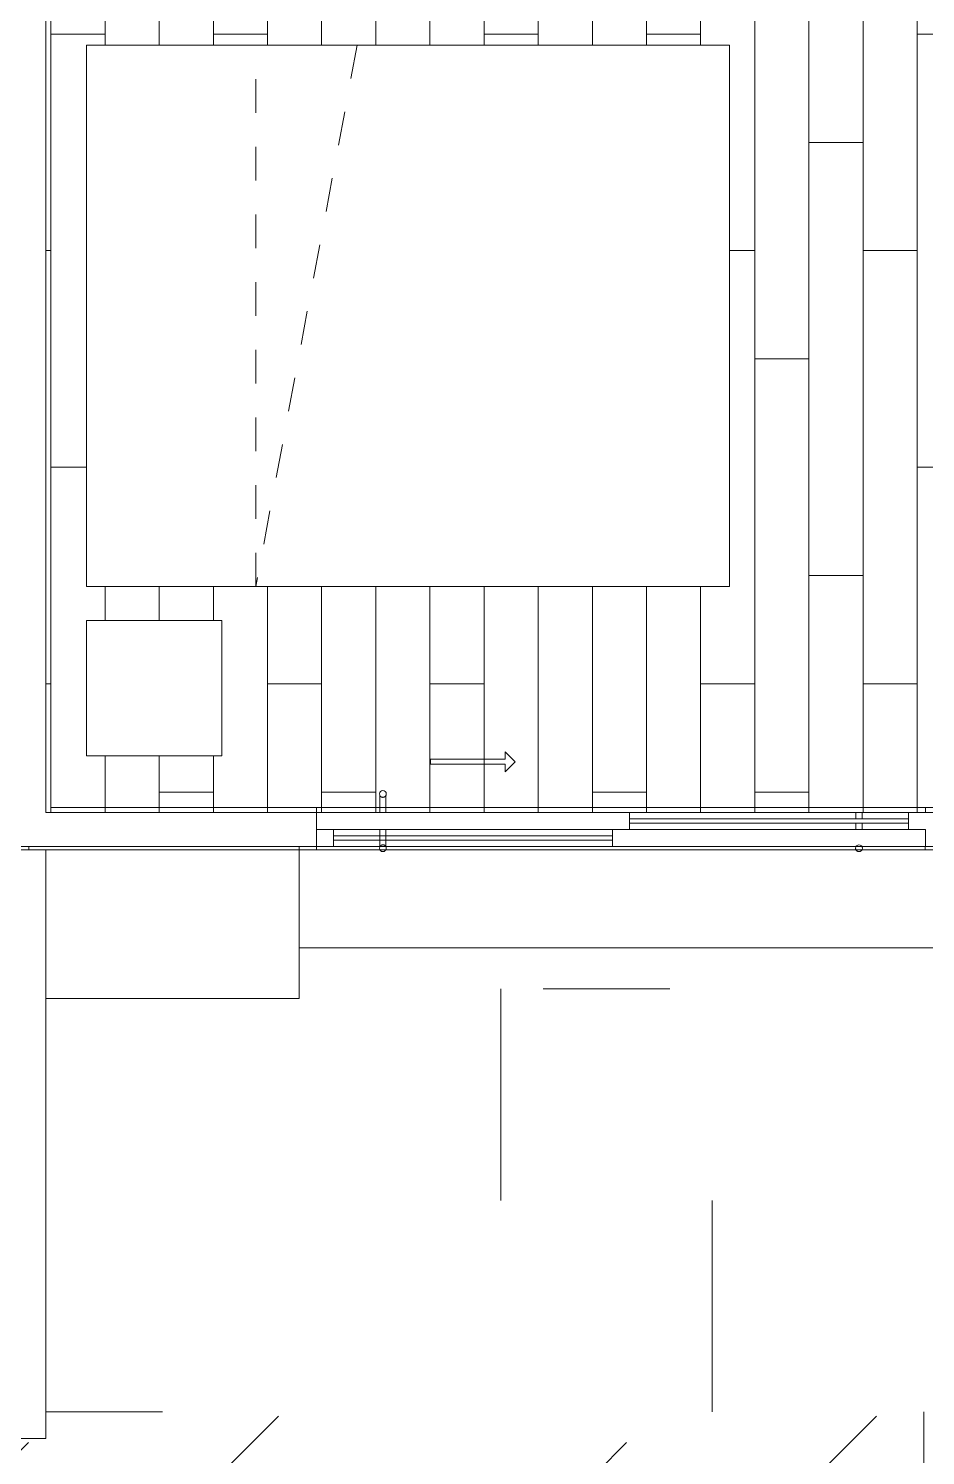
# Model space of a CAD drawing. Header units: metres. Extents: x 3856 to 4207, y -1118 to -691.
# Drawn here: x 3952.356 to 3955.007, y -982.627 to -978.41 of the extents above; entities that cross this region are included whole.
import ezdxf

# ---------------------------------------------------------------- set-up
doc = ezdxf.new("R2010")
doc.units = ezdxf.units.M
doc.linetypes.add('Trazo', pattern=[0.006, 0.003, -0.003])
for name, color, linetype, lineweight in [('_Hidden Lines_', 7, 'Trazo', 9), ('Casework', 7, 'Continuous', 9), ('Detail Items', 7, 'Continuous', 9), ('Doors', 7, 'Continuous', 9), ('Floors', 7, 'Continuous', 9), ('Surface Pattern', 7, 'Continuous', 9), ('Walls', 7, 'Continuous', 9)]:
    doc.layers.add(name, color=color, linetype=linetype, lineweight=lineweight)
doc.layers.add('ROA-E00-URB-A101-MASTER_PLAN cambio estaciomientos_dwg', color=7, linetype='Continuous', lineweight=9, true_color=0x767676)

# ---------------------------------------------------------------- blocks, each defined once
blk = doc.blocks.new('Cama 2D - Cama 1_60m-5365796-IMPLANTACIÓN - KIT COMERCIAL')
at = {"layer": '_Hidden Lines_'}
for p, q in [((1.0422, 1.0866), (-0.8578, 1.0866)), ((-0.8578, 1.0866), (-0.8578, -0.5134)), ((-0.0578, 1.0866), (-0.3578, -0.5134)), ((-0.3578, -0.5134), (-0.3578, 1.0866)), ((1.0422, -0.5134), (1.0422, 1.0866)), ((-0.8578, -0.5134), (1.0422, -0.5134))]:
    blk.add_line(p, q, dxfattribs=at)
at = {"layer": 'Casework'}
for p, q in [((-0.8578, 1.0866), (1.0422, 1.0866)), ((-0.8578, -0.5134), (-0.8578, 1.0866)), ((1.0422, 1.0866), (1.0422, -0.5134)), ((1.0422, -0.5134), (-0.8578, -0.5134))]:
    blk.add_line(p, q, dxfattribs=at)
blk = doc.blocks.new('Multifuncional 2D - Mesa de noche-4976158-IMPLANTACIÓN - KIT COMERCIAL')
at = {"layer": '_Hidden Lines_'}
for p, q in [((-0.4578, 1.0866), (-0.8578, 1.0866)), ((-0.8578, 1.0866), (-0.8578, 0.6866)), ((-0.4578, 0.6866), (-0.4578, 1.0866)), ((-0.8578, 0.6866), (-0.4578, 0.6866))]:
    blk.add_line(p, q, dxfattribs=at)
at = {"layer": 'Casework'}
for p, q in [((-0.8578, 1.0866), (-0.4578, 1.0866)), ((-0.8578, 0.6866), (-0.8578, 1.0866)), ((-0.4578, 1.0866), (-0.4578, 0.6866)), ((-0.4578, 0.6866), (-0.8578, 0.6866))]:
    blk.add_line(p, q, dxfattribs=at)
blk = doc.blocks.new('Puerta Ventana 2 cuerpos - Puerta Ventana 180 x 210cm-V193-IMPLANTACIÓN - KIT COMERCIAL')
at = {"layer": 'Detail Items'}
for p, q in [((-0.3419, 0.2295), (-0.3419, 0.2075)), ((-0.3124, 0.2), (-0.3419, 0.2295)), ((-0.5625, 0.2075), (-0.5625, 0.1925)), ((-0.3419, 0.2075), (-0.5625, 0.2075)), ((-0.5625, 0.1925), (-0.3419, 0.1925)), ((-0.3124, 0.2), (-0.3419, 0.1705)), ((-0.3419, 0.1705), (-0.3419, 0.1925))]:
    blk.add_line(p, q, dxfattribs=at)
at = {"layer": 'Doors'}
for p, q in [((-0.7127, 0.1008), (-0.7127, 0.05)), ((-0.6944, 0.05), (-0.6944, 0.1008)), ((-0.9, 0.05), (0.9, 0.05)), ((-0.9, 0), (-0.9, 0.05)), ((-0.9, 0.05), (0.025, 0.05)), ((0.025, 0.05), (0.025, 0)), ((0.025, 0), (-0.9, 0)), ((-0.7127, 0), (-0.7127, -0.0514)), ((-0.6944, -0.0514), (-0.6944, 0)), ((-0.025, -0.05), (-0.025, 0)), ((-0.025, 0), (0.9, 0)), ((0.9, 0), (0.9, -0.05)), ((-0.9, -0.05), (0.9, -0.05)), ((0.9, -0.05), (-0.025, -0.05))]:
    blk.add_line(p, q, dxfattribs=at)
for centre, start, end in [((-0.7035, 0.1049), 0, 180), ((-0.7035, 0.1049), 0, 180), ((-0.7035, 0.1049), 180, 360), ((-0.7035, 0.1049), 180, 360), ((-0.7035, -0.0555), 0, 180), ((-0.7035, -0.0555), 0, 180), ((-0.7035, -0.0555), 180, 360), ((-0.7035, -0.0555), 180, 360)]:
    blk.add_arc(centre, 0.01, start, end, dxfattribs=at)
for points in [[(-0.6944, 0.1008), (-0.6945, 0.1007), (-0.6946, 0.1005), (-0.6948, 0.1001), (-0.6949, 0.0999), (-0.695, 0.0997), (-0.6951, 0.0995), (-0.6953, 0.0992), (-0.6956, 0.0988), (-0.696, 0.0983), (-0.6965, 0.0979), (-0.6969, 0.0974), (-0.6975, 0.097), (-0.6981, 0.0965), (-0.6987, 0.0962), (-0.6994, 0.0958), (-0.7002, 0.0955), (-0.701, 0.0952), (-0.7021, 0.095), (-0.7032, 0.0949), (-0.7044, 0.095), (-0.7056, 0.0951), (-0.7066, 0.0954), (-0.7076, 0.0958), (-0.7082, 0.0961), (-0.7087, 0.0963), (-0.7091, 0.0966), (-0.7096, 0.097), (-0.7101, 0.0974), (-0.7106, 0.0979), (-0.7111, 0.0983), (-0.7115, 0.0988), (-0.7118, 0.0992), (-0.712, 0.0995), (-0.7121, 0.0997), (-0.7122, 0.0999), (-0.7123, 0.1001), (-0.7125, 0.1005), (-0.7126, 0.1007), (-0.7127, 0.1008)], [(-0.7127, 0.1008), (-0.7126, 0.1007), (-0.7125, 0.1005), (-0.7123, 0.1001), (-0.7122, 0.0999), (-0.7121, 0.0997), (-0.712, 0.0995), (-0.7118, 0.0992), (-0.7115, 0.0988), (-0.7111, 0.0983), (-0.7106, 0.0979), (-0.7101, 0.0974), (-0.7096, 0.097), (-0.709, 0.0965), (-0.7083, 0.0962), (-0.7076, 0.0958), (-0.7069, 0.0955), (-0.7061, 0.0952), (-0.705, 0.095), (-0.7038, 0.0949), (-0.7027, 0.095), (-0.7015, 0.0951), (-0.7004, 0.0954), (-0.6994, 0.0958), (-0.6988, 0.0961), (-0.6984, 0.0963), (-0.698, 0.0966), (-0.6975, 0.097), (-0.6969, 0.0974), (-0.6965, 0.0979), (-0.696, 0.0983), (-0.6956, 0.0988), (-0.6953, 0.0992), (-0.6951, 0.0995), (-0.695, 0.0997), (-0.6949, 0.0999), (-0.6948, 0.1001), (-0.6946, 0.1005), (-0.6945, 0.1007), (-0.6944, 0.1008)], [(-0.7127, -0.0514), (-0.7126, -0.0513), (-0.7125, -0.051), (-0.7123, -0.0507), (-0.7122, -0.0504), (-0.7121, -0.0503), (-0.712, -0.0501), (-0.7118, -0.0498), (-0.7115, -0.0494), (-0.7111, -0.0489), (-0.7106, -0.0484), (-0.7101, -0.0479), (-0.7096, -0.0475), (-0.709, -0.0471), (-0.7083, -0.0467), (-0.7076, -0.0463), (-0.7069, -0.046), (-0.7061, -0.0458), (-0.705, -0.0455), (-0.7038, -0.0454), (-0.7027, -0.0455), (-0.7015, -0.0456), (-0.7004, -0.0459), (-0.6994, -0.0463), (-0.6988, -0.0466), (-0.6984, -0.0469), (-0.698, -0.0471), (-0.6975, -0.0475), (-0.6969, -0.0479), (-0.6965, -0.0484), (-0.696, -0.0489), (-0.6956, -0.0494), (-0.6953, -0.0498), (-0.6951, -0.0501), (-0.695, -0.0503), (-0.6949, -0.0504), (-0.6948, -0.0507), (-0.6946, -0.051), (-0.6945, -0.0513), (-0.6944, -0.0514)], [(-0.6944, -0.0514), (-0.6945, -0.0513), (-0.6946, -0.051), (-0.6948, -0.0507), (-0.6949, -0.0504), (-0.695, -0.0503), (-0.6951, -0.0501), (-0.6953, -0.0498), (-0.6956, -0.0494), (-0.696, -0.0489), (-0.6965, -0.0484), (-0.6969, -0.0479), (-0.6975, -0.0475), (-0.6981, -0.0471), (-0.6987, -0.0467), (-0.6994, -0.0463), (-0.7002, -0.046), (-0.701, -0.0458), (-0.7021, -0.0455), (-0.7032, -0.0454), (-0.7044, -0.0455), (-0.7056, -0.0456), (-0.7066, -0.0459), (-0.7076, -0.0463), (-0.7082, -0.0466), (-0.7087, -0.0469), (-0.7091, -0.0471), (-0.7096, -0.0475), (-0.7101, -0.0479), (-0.7106, -0.0484), (-0.7111, -0.0489), (-0.7115, -0.0494), (-0.7118, -0.0498), (-0.712, -0.0501), (-0.7121, -0.0503), (-0.7122, -0.0504), (-0.7123, -0.0507), (-0.7125, -0.051), (-0.7126, -0.0513), (-0.7127, -0.0514)]]:
    blk.add_open_spline(points, degree=3, knots=[0, 0, 0, 0, 0.055556, 0.083333, 0.097222, 0.111111, 0.125, 0.138889, 0.166667, 0.194444, 0.222222, 0.25, 0.277778, 0.305556, 0.333333, 0.361111, 0.388889, 0.416667, 0.444444, 0.5, 0.527778, 0.555556, 0.611111, 0.638889, 0.666667, 0.680556, 0.694444, 0.722222, 0.75, 0.777778, 0.805556, 0.833333, 0.861111, 0.875, 0.888889, 0.902778, 0.916667, 0.944444, 1, 1, 1, 1], dxfattribs=at)
blk = doc.blocks.new('EDIFICIO TIPO A_rvt-6-IMPLANTACIÓN - KIT COMERCIAL')
at = {"layer": 'Surface Pattern', "true_color": 0x808080}
h = blk.add_hatch(dxfattribs=at)
h.set_pattern_fill('FP_127', color=8, style=0, pattern_type=2)
h.set_pattern_definition([(270, (5997.702, -988.027), (0.16, 1e-17), []), (0, (5997.702, -988.027), (0.32, 0.32), [0.16, -1.12]), (0, (5997.862, -988.667), (0.32, 0.32), [0.16, -1.12])])
h.paths.add_polyline_path([(3958.9154, -980.7273), (3960.9568, -980.7273), (3960.9568, -977.5273), (3957.4568, -977.5273), (3957.4568, -977.5973), (3958.2068, -977.5973), (3958.2068, -977.6373), (3957.4568, -977.6373), (3957.4568, -978.4273), (3958.0568, -978.4273), (3958.064, -978.5248), (3958.0818, -978.5273), (3958.0732, -978.5398), (3958.0568, -978.5398), (3958.0568, -980.7273), (3958.8257, -980.7273)])
h.paths.add_polyline_path([(3955.7568, -980.7273), (3955.7568, -978.4273), (3956.2568, -978.4273), (3956.2568, -977.5873), (3955.4068, -977.5873), (3955.4068, -977.5473), (3956.2568, -977.5473), (3956.2568, -977.5273), (3952.4068, -977.5273), (3952.4068, -980.7273), (3954.6139, -980.7273)])
h.paths.add_polyline_path([(3960.8257, -980.6273), (3960.4257, -980.6273), (3960.4257, -980.2273), (3960.8257, -980.2273)])
h.paths.add_polyline_path([(3958.4257, -980.6273), (3958.4257, -980.2273), (3958.8257, -980.2273), (3958.8257, -980.6273)])
h.paths.add_polyline_path([(3959.9477, -980.6273), (3958.9154, -980.6273), (3958.9154, -978.7273), (3960.3154, -978.7273), (3960.3154, -980.6273)])
h.paths.add_polyline_path([(3952.9273, -980.5597), (3952.5273, -980.5597), (3952.5273, -980.1597), (3952.9273, -980.1597), (3952.9273, -980.37)])
h.paths.add_polyline_path([(3953.3791, -980.0597), (3952.5273, -980.0597), (3952.5273, -978.4597), (3954.4273, -978.4597), (3954.4273, -980.0597)])
h.paths.add_polyline_path([(3956.3568, -978.4273), (3957.3568, -978.4273), (3957.3568, -976.2273), (3957.4568, -976.2273), (3957.4568, -977.4273), (3960.9568, -977.4273), (3960.9568, -969.2273), (3957.4568, -969.2273), (3957.4568, -971.7123), (3957.5918, -971.7123), (3957.5918, -973.5123), (3957.4568, -973.5123), (3957.4568, -973.6273), (3954.9818, -973.6273), (3954.9818, -973.6473), (3955.9318, -973.6473), (3955.9318, -973.6873), (3954.9818, -973.6873), (3954.9818, -974.9273), (3956.2568, -974.9273), (3956.2568, -974.6273), (3956.3568, -974.6273), (3956.3568, -978.0898)])
h.paths.add_polyline_path([(3952.9273, -978.3597), (3952.5273, -978.3597), (3952.5273, -977.9597), (3952.9273, -977.9597)])
h.paths.add_polyline_path([(3954.5559, -977.4273), (3955.6568, -977.4273), (3955.6568, -975.1403), (3954.5568, -975.1403), (3954.5568, -975.1253), (3955.6568, -975.1253), (3955.6568, -975.0273), (3954.5559, -975.0273), (3954.5559, -977.4253)])
h.paths.add_polyline_path([(3958.7068, -973.9273), (3958.7068, -973.2273), (3960.3068, -973.2273), (3960.3068, -973.9273), (3959.9477, -973.9273)])
h.paths.add_polyline_path([(3960.8702, -971.6181), (3960.0702, -971.6181), (3960.0702, -970.1034), (3959.3702, -970.1034), (3959.3702, -969.3034), (3960.8702, -969.3034), (3960.8702, -970.1034)])
h.paths.add_polyline_path([(3959.3702, -971.1273), (3958.8254, -971.1273), (3958.8254, -970.6273), (3959.4254, -970.6273), (3959.4254, -971.1273)])
at = {"layer": 'Surface Pattern', "true_color": 0xdcf1d6}
h = blk.add_hatch(dxfattribs=at)
h.set_pattern_fill('FP_101', color=254, style=0, pattern_type=2)
h.set_pattern_definition([(45, (0, 0), (-1.76776695, 0), [0.9375, -3.75]), (45, (1.25, 1.25), (-1.76776695, 0), [0.9375, -3.75]), (45, (2.5, -0.375), (-1.76776695, 0), [0.3125, -2.5]), (90, (2.5, 0.625), (-0.625, 0.625), [0.625, -2.5]), (315, (2.5, 1.25), (0, 3.5355339), [0.625, -3.75]), (0, (1.25, 1.25), (2.5, 2.5), [0.375, -1.25]), (0, (-1.875, 2.5), (2.5, 2.5), [0.375, -2.5])])
h.paths.add_polyline_path([(3963.3068, -982.6773), (3963.3068, -971.2273), (3963.4068, -971.2273), (3963.4068, -971.1273), (3961.3568, -971.1273), (3961.3568, -971.7273), (3961.5068, -971.7273), (3961.5068, -974.1273), (3961.3568, -974.1273), (3961.3568, -981.1273), (3953.1559, -981.1273), (3953.1559, -981.2773), (3952.4068, -981.2773), (3952.4068, -982.5773), (3952.3068, -982.5773), (3952.3068, -981.2773), (3951.5559, -981.2773), (3951.5559, -981.1273), (3943.3568, -981.1273), (3943.3551, -974.1273), (3943.2068, -974.1273), (3943.2068, -971.7273), (3943.3568, -971.7273), (3943.3568, -971.2273), (3941.3068, -971.2273), (3941.3068, -982.6773), (3959.9477, -982.6773)])
at = {"layer": 'Floors'}
for p, q in [((3952.4068, -977.5273), (3952.4068, -980.7273)), ((3952.4068, -980.7273), (3953.2068, -980.7273)), ((3954.1318, -980.7273), (3955.7568, -980.7273)), ((3953.1559, -980.8273), (3951.5559, -980.8273)), ((3953.1559, -981.2773), (3953.1559, -980.8273)), ((3955.4968, -981.1273), (3953.1559, -981.1273)), ((3952.4068, -981.2773), (3953.1559, -981.2773))]:
    blk.add_line(p, q, dxfattribs=at)
at = {"layer": 'Walls'}
for p, q in [((3952.4068, -977.5423), (3952.4068, -980.7273)), ((3952.4068, -980.7273), (3952.4068, -977.5423)), ((3952.4218, -977.5423), (3952.4218, -980.7123)), ((3952.4218, -980.7123), (3952.4218, -977.5423)), ((3952.4218, -980.7123), (3955.7418, -980.7123)), ((3955.7418, -980.7123), (3952.4218, -980.7123)), ((3953.2068, -980.7123), (3955.0068, -980.7123)), ((3955.0068, -980.7123), (3953.2068, -980.7123)), ((3953.2068, -980.7273), (3953.2068, -980.7123)), ((3953.2068, -980.7123), (3953.2068, -980.7273)), ((3955.0068, -980.7123), (3955.0068, -980.7273)), ((3955.0068, -980.7123), (3955.0068, -980.7273)), ((3952.4218, -980.7273), (3952.4068, -980.7273)), ((3952.4068, -980.7273), (3952.4218, -980.7273)), ((3952.4218, -980.7273), (3953.2068, -980.7273)), ((3955.7568, -980.7273), (3952.4218, -980.7273)), ((3953.2068, -980.7273), (3955.0068, -980.7273)), ((3954.1318, -980.7273), (3955.7568, -980.7273)), ((3955.0068, -980.7273), (3954.1318, -980.7273)), ((3951.5068, -980.8273), (3952.3568, -980.8273)), ((3952.3568, -980.8373), (3951.5068, -980.8373)), ((3952.4068, -980.8373), (3952.3068, -980.8373)), ((3952.3568, -980.8373), (3952.3568, -980.8273)), ((3952.3568, -980.8273), (3953.2068, -980.8273)), ((3952.3568, -980.8273), (3952.3568, -980.8373)), ((3953.2068, -980.8373), (3952.3568, -980.8373)), ((3952.4068, -980.8373), (3952.4068, -982.5773)), ((3953.2068, -980.8273), (3953.1559, -980.8273)), ((3953.1559, -980.8373), (3953.2068, -980.8373)), ((3953.2068, -980.8273), (3953.2068, -980.8373)), ((3953.2068, -980.8273), (3953.2068, -980.8373)), ((3954.0818, -980.8273), (3953.2068, -980.8273)), ((3953.2068, -980.8273), (3954.0818, -980.8273)), ((3953.2068, -980.8273), (3953.2068, -980.8373)), ((3953.2068, -980.8273), (3953.2068, -980.8373)), ((3955.0059, -980.8273), (3953.2068, -980.8273)), ((3953.2068, -980.8273), (3955.0059, -980.8273)), ((3953.2068, -980.8273), (3953.2068, -980.8373)), ((3953.2068, -980.8273), (3953.2068, -980.8373)), ((3955.0059, -980.8373), (3953.2068, -980.8373)), ((3953.2068, -980.8373), (3955.0059, -980.8373)), ((3955.0059, -980.8373), (3953.2068, -980.8373)), ((3953.2068, -980.8373), (3955.0059, -980.8373)), ((3955.0059, -980.8273), (3955.0059, -980.8373)), ((3955.0059, -980.8273), (3955.4918, -980.8273)), ((3955.0059, -980.8373), (3955.0059, -980.8273)), ((3955.4918, -980.8373), (3955.0059, -980.8373)), ((3955.0059, -980.8373), (3955.4918, -980.8373)), ((3952.4068, -982.5773), (3952.3068, -982.5773))]:
    blk.add_line(p, q, dxfattribs=at)
at = {"layer": 'Walls', "lineweight": 18}
for p, q in [((3953.2068, -980.8273), (3952.3568, -980.8273)), ((3952.3568, -980.8273), (3952.3568, -980.8373)), ((3952.3568, -980.8373), (3953.2068, -980.8373)), ((3953.2068, -980.8373), (3953.2068, -980.8273)), ((3955.0059, -980.8273), (3953.2068, -980.8273)), ((3953.2068, -980.8273), (3953.2068, -980.8373)), ((3953.2068, -980.8373), (3955.0059, -980.8373)), ((3955.4918, -980.8273), (3955.0059, -980.8273)), ((3955.0059, -980.8373), (3955.4918, -980.8373))]:
    blk.add_line(p, q, dxfattribs=at)
at = {"layer": 'Casework', "lineweight": 9}
for name, p in [('Cama 2D - Cama 1_60m-5365796-IMPLANTACIÓN - KIT COMERCIAL', (3953.3851, -979.5463)), ('Multifuncional 2D - Mesa de noche-4976158-IMPLANTACIÓN - KIT COMERCIAL', (3953.3851, -981.2463))]:
    blk.add_blockref(name, p, dxfattribs=at)
at = {"layer": 'Doors', "lineweight": 9}
blk.add_blockref('Puerta Ventana 2 cuerpos - Puerta Ventana 180 x 210cm-V193-IMPLANTACIÓN - KIT COMERCIAL', (3954.1068, -980.7773), dxfattribs=at)
blk = doc.blocks.new('ROA-E00-URB-A101-MASTER_PLAN cambio estaciomientos_dwg_Puerta Ventana 2 cuerpos - Puerta Ventana 180 x 210cm-9466553-Master Plan - Etapa 1-7986518-IMPLANTACIÓN - KIT COMERCIAL')
at = {"layer": 'Doors'}
for p, q in [((0.85, 0.05), (0.025, 0.05)), ((-0.85, 0), (-0.85, -0.05)), ((-0.025, -0.0313), (-0.85, -0.0313)), ((-0.7127, 0), (-0.7127, -0.0188)), ((-0.7127, -0.0313), (-0.7127, -0.05)), ((-0.6944, -0.0188), (-0.6944, 0)), ((-0.6944, -0.05), (-0.6944, -0.0313))]:
    blk.add_line(p, q, dxfattribs=at)
at = {"layer": 'Doors', "flags": 128}
for points in [[(0.85, 0), (0.85, 0.05), (0.9, 0.05), (0.025, 0.05)], [(0.025, 0.0312), (0.85, 0.0312), (0.85, 0.0187), (0.025, 0.0187)], [(-0.85, -0.0313), (-0.85, -0.0188), (-0.025, -0.0188)]]:
    blk.add_lwpolyline(points, dxfattribs=at)
at = {"layer": 'Doors'}
for start, end in [(0, 180), (180, 360), (180, 195), (45, 105), (0, 15)]:
    blk.add_arc((-0.7035, 0.0555), 0.01, start, end, dxfattribs=at)
blk = doc.blocks.new('ROA-E00-URB-A101-MASTER_PLAN cambio estaciomientos_dwg_ROA-E01-ARQ-R23_rvt-6-Master Plan - Etapa 1-7986604-IMPLANTACIÓN - KIT COMERCIAL')
at = {"layer": 'Walls'}
for p, q in [((980.8373, 3955.0059), (980.8373, 3955.4968)), ((980.8273, 3955.0059), (980.8373, 3955.0059))]:
    blk.add_line(p, q, dxfattribs=at)
at = {"layer": 'Walls', "flags": 128}
for points in [[(980.8273, 3955.0059), (980.8373, 3955.0059), (980.8373, 3954.8168), (980.8373, 3955.0059)], [(980.8373, 3953.1559), (980.8373, 3953.2068), (980.8273, 3953.2068), (980.8273, 3953.1559)]]:
    blk.add_lwpolyline(points, dxfattribs=at)
for points in [[(980.8373, 3954.804), (980.8373, 3953.2068)], [(980.8373, 3953.2068), (980.8273, 3953.2068)]]:
    blk.add_lwpolyline(points, close=True, dxfattribs=at)
at = {"rotation": 269.9999999999995}
blk.add_blockref('ROA-E00-URB-A101-MASTER_PLAN cambio estaciomientos_dwg_Puerta Ventana 2 cuerpos - Puerta Ventana 180 x 210cm-9466553-Master Plan - Etapa 1-7986518-IMPLANTACIÓN - KIT COMERCIAL', (980.7773, 3954.1068), dxfattribs=at)
blk = doc.blocks.new('ROA-E00-URB-A101-MASTER_PLAN cambio estaciomientos_dwg_ROA-E01-EST-R23_rvt-6-Master Plan - Etapa 1-7986868-IMPLANTACIÓN - KIT COMERCIAL')
at = {"layer": 'Walls', "flags": 128}
blk.add_lwpolyline([(980.8273, 3953.1559), (980.8273, 3953.2068), (980.7773, 3953.2068)], dxfattribs=at)
blk = doc.blocks.new('ROA-E00-URB-A101-MASTER_PLAN cambio estaciomientos_dwg-7942325-IMPLANTACIÓN - KIT COMERCIAL')
for name in ['ROA-E00-URB-A101-MASTER_PLAN cambio estaciomientos_dwg_ROA-E01-EST-R23_rvt-6-Master Plan - Etapa 1-7986868-IMPLANTACIÓN - KIT COMERCIAL', 'ROA-E00-URB-A101-MASTER_PLAN cambio estaciomientos_dwg_ROA-E01-ARQ-R23_rvt-6-Master Plan - Etapa 1-7986604-IMPLANTACIÓN - KIT COMERCIAL']:
    blk.add_blockref(name, (0, 0))

msp = doc.modelspace()

# ---------------------------------------------------------------- block references
at = {"lineweight": 5}
msp.add_blockref('EDIFICIO TIPO A_rvt-6-IMPLANTACIÓN - KIT COMERCIAL', (0, 0), dxfattribs=at)
at = {"layer": 'ROA-E00-URB-A101-MASTER_PLAN cambio estaciomientos_dwg', "color": 7, "rotation": 269.9999999999999}
msp.add_blockref('ROA-E00-URB-A101-MASTER_PLAN cambio estaciomientos_dwg-7942325-IMPLANTACIÓN - KIT COMERCIAL', (0, 0), dxfattribs=at)

doc.saveas('drawing.dxf')
